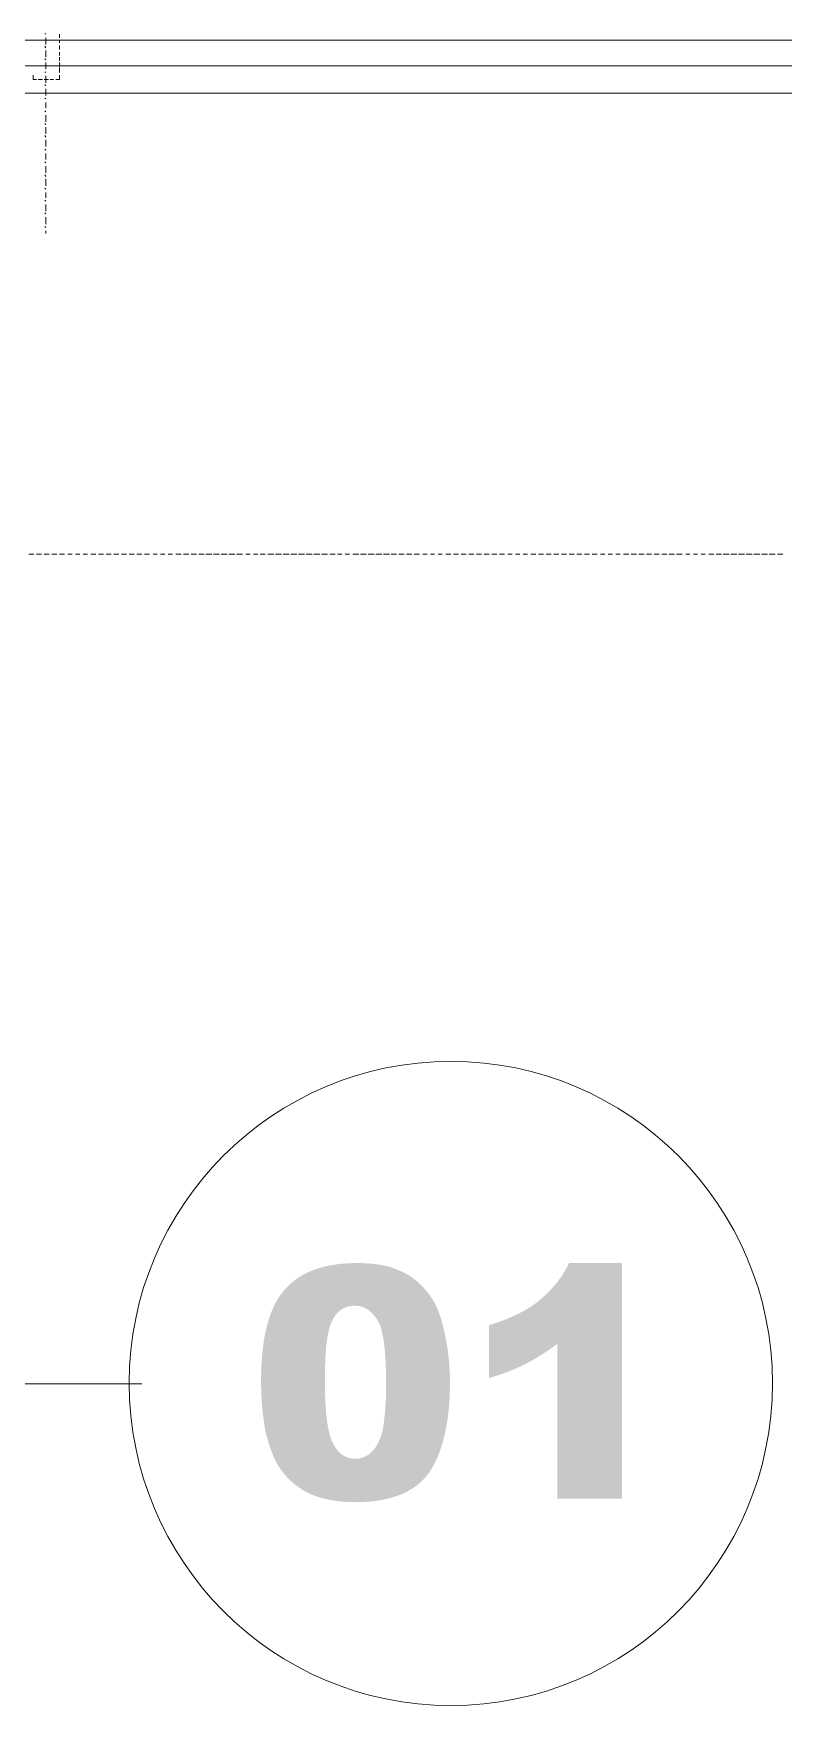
# Model space of a CAD drawing. Header units: millimetres. Extents: x 2928 to 3112, y 1220 to 1280.
# Drawn here: x 3067.919 to 3069.377, y 1231.195 to 1234.445 of the extents above; entities that cross this region are included whole.
import ezdxf

# ---------------------------------------------------------------- set-up
doc = ezdxf.new("R2010")
doc.units = ezdxf.units.MM

msp = doc.modelspace()

# ---------------------------------------------------------------- hatches: boundary and pattern name
at = {"true_color": 0x000007}
h = msp.add_hatch(color=7, dxfattribs=at)
edge = h.paths.add_edge_path()
edge.add_spline(control_points=[(3068.36164, 1231.82316), (3068.36164, 1231.90917), (3068.37652, 1231.96871), (3068.40795, 1232.00345), (3068.40795, 1232.00345), (3068.43772, 1232.03818), (3068.48569, 1232.05472), (3068.54854, 1232.05472), (3068.54854, 1232.05472), (3068.57831, 1232.05472), (3068.60312, 1232.05141), (3068.62297, 1232.04314), (3068.62297, 1232.04314), (3068.64116, 1232.03653), (3068.6577, 1232.0266), (3068.66928, 1232.01502), (3068.66928, 1232.01502), (3068.68251, 1232.00179), (3068.69243, 1231.99021), (3068.69905, 1231.97698), (3068.69905, 1231.97698), (3068.70567, 1231.96375), (3068.71228, 1231.94721), (3068.71559, 1231.93067), (3068.71559, 1231.93067), (3068.72386, 1231.89759), (3068.72882, 1231.8612), (3068.72882, 1231.82481), (3068.72882, 1231.82481), (3068.72882, 1231.74377), (3068.71394, 1231.68423), (3068.68747, 1231.64618), (3068.68747, 1231.64618), (3068.65936, 1231.60814), (3068.61139, 1231.58995), (3068.54523, 1231.58995), (3068.54523, 1231.58995), (3068.50719, 1231.58995), (3068.47576, 1231.59656), (3068.45261, 1231.60814), (3068.45261, 1231.60814), (3068.42945, 1231.61972), (3068.4096, 1231.63791), (3068.39472, 1231.66107), (3068.39472, 1231.66107), (3068.38479, 1231.67761), (3068.37652, 1231.70077), (3068.36991, 1231.72888), (3068.36991, 1231.72888), (3068.36495, 1231.757), (3068.36164, 1231.78843), (3068.36164, 1231.82316)], knot_values=[0, 0, 0, 0, 0.0192308, 0.0192308, 0.0192308, 0.0192308, 0.0384615, 0.0384615, 0.0384615, 0.0384615, 0.0576923, 0.0576923, 0.0576923, 0.0576923, 0.0769231, 0.0769231, 0.0769231, 0.0769231, 0.0961538, 0.0961538, 0.0961538, 0.0961538, 0.1153846, 0.1153846, 0.1153846, 0.1153846, 0.1346154, 0.1346154, 0.1346154, 0.1346154, 0.1538462, 0.1538462, 0.1538462, 0.1538462, 0.1730769, 0.1730769, 0.1730769, 0.1730769, 0.1923077, 0.1923077, 0.1923077, 0.1923077, 0.2115385, 0.2115385, 0.2115385, 0.2115385, 0.2307692, 0.2307692, 0.2307692, 0.2307692, 1, 1, 1, 1], degree=3, periodic=0)
edge = h.paths.add_edge_path()
edge.add_spline(control_points=[(3068.48569, 1231.82316), (3068.48569, 1231.76693), (3068.49065, 1231.72723), (3068.50057, 1231.70573), (3068.50057, 1231.70573), (3068.5105, 1231.68588), (3068.52538, 1231.6743), (3068.54358, 1231.6743), (3068.54358, 1231.6743), (3068.55681, 1231.6743), (3068.56839, 1231.67926), (3068.57666, 1231.68753), (3068.57666, 1231.68753), (3068.58658, 1231.69746), (3068.5932, 1231.71069), (3068.59816, 1231.73054), (3068.59816, 1231.73054), (3068.60147, 1231.75039), (3068.60477, 1231.78016), (3068.60477, 1231.81985), (3068.60477, 1231.81985), (3068.60477, 1231.8794), (3068.59981, 1231.92075), (3068.58989, 1231.94059), (3068.58989, 1231.94059), (3068.57831, 1231.96044), (3068.56342, 1231.97202), (3068.54358, 1231.97202), (3068.54358, 1231.97202), (3068.52373, 1231.97202), (3068.50719, 1231.96044), (3068.49892, 1231.94059), (3068.49892, 1231.94059), (3068.48899, 1231.91909), (3068.48569, 1231.88105), (3068.48569, 1231.82316)], knot_values=[0, 0, 0, 0, 0.0277778, 0.0277778, 0.0277778, 0.0277778, 0.0555556, 0.0555556, 0.0555556, 0.0555556, 0.0833333, 0.0833333, 0.0833333, 0.0833333, 0.1111111, 0.1111111, 0.1111111, 0.1111111, 0.1388889, 0.1388889, 0.1388889, 0.1388889, 0.1666667, 0.1666667, 0.1666667, 0.1666667, 0.1944444, 0.1944444, 0.1944444, 0.1944444, 0.2222222, 0.2222222, 0.2222222, 0.2222222, 1, 1, 1, 1], degree=3, periodic=0)
edge = h.paths.add_edge_path()
edge.add_line((3069.06293, 1232.05472), (3069.06293, 1231.59656))
edge.add_line((3069.06293, 1231.59656), (3068.93723, 1231.59656))
edge.add_line((3068.93723, 1231.59656), (3068.93723, 1231.89759))
edge.add_spline(control_points=[(3068.93723, 1231.89759), (3068.91572, 1231.88105), (3068.89588, 1231.86947), (3068.87768, 1231.85955), (3068.87768, 1231.85955), (3068.85783, 1231.84962), (3068.83468, 1231.8397), (3068.80491, 1231.83143)], knot_values=[0, 0, 0, 0, 0.125, 0.125, 0.125, 0.125, 1, 1, 1, 1], degree=3, periodic=0)
edge.add_line((3068.80491, 1231.83143), (3068.80491, 1231.93398))
edge.add_spline(control_points=[(3068.80491, 1231.93398), (3068.84791, 1231.94721), (3068.88099, 1231.96375), (3068.90415, 1231.9836), (3068.90415, 1231.9836), (3068.9273, 1232.00345), (3068.94715, 1232.0266), (3068.96038, 1232.05472)], knot_values=[0, 0, 0, 0, 0.125, 0.125, 0.125, 0.125, 1, 1, 1, 1], degree=3, periodic=0)
edge.add_line((3068.96038, 1232.05472), (3069.06293, 1232.05472))

# ---------------------------------------------------------------- linework, layer by layer
at = {"color": 7, "linetype": 'Continuous', "lineweight": 9, "true_color": 0x000007}
msp.add_lwpolyline([(3097.80098, 1234.4315), (3057.2948, 1234.4315), (3057.2948, 1234.4315)], dxfattribs=at)
at = {"color": 252, "linetype": 'Continuous', "lineweight": 13, "true_color": 0x989898}
for points in [[(3067.94318, 1234.44308), (3067.94152, 1234.44473), (3067.94152, 1234.44473)], [(3067.94318, 1234.41661), (3067.94152, 1234.41992), (3067.94152, 1234.41992)], [(3067.94318, 1234.42323), (3067.94318, 1234.43646), (3067.94318, 1234.43646)], [(3067.96964, 1234.43646), (3067.96964, 1234.44308), (3067.96964, 1234.44308)], [(3067.96964, 1234.42654), (3067.96964, 1234.4315), (3067.96964, 1234.4315)], [(3067.96964, 1234.41331), (3067.96964, 1234.42158), (3067.96964, 1234.42158)], [(3067.94318, 1234.39346), (3067.94152, 1234.39511), (3067.94152, 1234.39511)], [(3067.94318, 1234.39842), (3067.94318, 1234.41165), (3067.94318, 1234.41165)], [(3067.94318, 1234.37526), (3067.94318, 1234.3885), (3067.94318, 1234.3885)], [(3067.96964, 1234.40173), (3067.96964, 1234.40834), (3067.96964, 1234.40834)], [(3067.96964, 1234.3918), (3067.96964, 1234.39842), (3067.96964, 1234.39842)], [(3067.96964, 1234.37857), (3067.96964, 1234.3885), (3067.96964, 1234.3885)], [(3067.91837, 1234.36369), (3067.91837, 1234.35542), (3067.92498, 1234.35542)], [(3067.92829, 1234.35542), (3067.93656, 1234.35542), (3067.93656, 1234.35542)], [(3067.93987, 1234.35542), (3067.94814, 1234.35542), (3067.94814, 1234.35542)], [(3067.94318, 1234.36865), (3067.94152, 1234.3703), (3067.94152, 1234.3703)], [(3067.94318, 1234.3488), (3067.94318, 1234.36203), (3067.94318, 1234.36203)], [(3067.95145, 1234.35542), (3067.95806, 1234.35542), (3067.95806, 1234.35542)], [(3067.96303, 1234.35542), (3067.96964, 1234.35542), (3067.96964, 1234.36369)], [(3067.96964, 1234.36865), (3067.96964, 1234.37692), (3067.96964, 1234.37692)], [(3067.94318, 1234.34384), (3067.94152, 1234.34549), (3067.94152, 1234.34549)], [(3067.94318, 1234.31738), (3067.94152, 1234.31903), (3067.94152, 1234.31903)], [(3067.94318, 1234.32399), (3067.94318, 1234.33722), (3067.94318, 1234.33722)], [(3067.94318, 1234.29257), (3067.94152, 1234.29422), (3067.94152, 1234.29422)], [(3067.94318, 1234.29918), (3067.94318, 1234.31076), (3067.94318, 1234.31076)], [(3067.94318, 1234.27272), (3067.94318, 1234.28595), (3067.94318, 1234.28595)], [(3067.94318, 1234.26776), (3067.94152, 1234.26941), (3067.94152, 1234.26941)], [(3067.94318, 1234.24956), (3067.94318, 1234.26279), (3067.94318, 1234.26279)], [(3067.94318, 1234.24295), (3067.94152, 1234.24625), (3067.94152, 1234.24625)], [(3067.94318, 1234.22475), (3067.94318, 1234.23798), (3067.94318, 1234.23798)], [(3067.94318, 1234.21814), (3067.94152, 1234.21979), (3067.94152, 1234.21979)], [(3067.94318, 1234.19333), (3067.94152, 1234.19498), (3067.94152, 1234.19498)], [(3067.94318, 1234.19994), (3067.94318, 1234.21152), (3067.94318, 1234.21152)], [(3067.94318, 1234.16686), (3067.94152, 1234.17017), (3067.94152, 1234.17017)], [(3067.94318, 1234.17348), (3067.94318, 1234.18671), (3067.94318, 1234.18671)], [(3067.94318, 1234.14867), (3067.94318, 1234.1619), (3067.94318, 1234.1619)], [(3067.94318, 1234.14205), (3067.94152, 1234.14371), (3067.94152, 1234.14371)], [(3067.94318, 1234.12551), (3067.94318, 1234.13544), (3067.94318, 1234.13544)], [(3067.94318, 1234.1189), (3067.94152, 1234.12055), (3067.94152, 1234.12055)], [(3067.94318, 1234.09409), (3067.94152, 1234.09574), (3067.94152, 1234.09574)], [(3067.94318, 1234.09905), (3067.94318, 1234.11228), (3067.94318, 1234.11228)], [(3067.94318, 1234.06762), (3067.94152, 1234.06928), (3067.94152, 1234.06928)], [(3067.94318, 1234.07424), (3067.94318, 1234.08747), (3067.94318, 1234.08747)], [(3067.94318, 1234.05605), (3067.94318, 1234.06101), (3067.94318, 1234.06101)], [(3067.92002, 1233.43249), (3067.9101, 1233.43249), (3067.9101, 1233.43249)], [(3067.93491, 1233.43249), (3067.92498, 1233.43249), (3067.92498, 1233.43249)], [(3067.94979, 1233.43249), (3067.93987, 1233.43249), (3067.93987, 1233.43249)], [(3067.96468, 1233.43249), (3067.95476, 1233.43249), (3067.95476, 1233.43249)], [(3067.97957, 1233.43249), (3067.96964, 1233.43249), (3067.96964, 1233.43249)], [(3067.99445, 1233.43249), (3067.98618, 1233.43249), (3067.98618, 1233.43249)], [(3068.00934, 1233.43249), (3068.00107, 1233.43249), (3068.00107, 1233.43249)], [(3068.02422, 1233.43249), (3068.01595, 1233.43249), (3068.01595, 1233.43249)], [(3068.04076, 1233.43249), (3068.03084, 1233.43249), (3068.03084, 1233.43249)], [(3068.05565, 1233.43249), (3068.04573, 1233.43249), (3068.04573, 1233.43249)], [(3068.07054, 1233.43249), (3068.06061, 1233.43249), (3068.06061, 1233.43249)], [(3068.08542, 1233.43249), (3068.0755, 1233.43249), (3068.0755, 1233.43249)], [(3068.10031, 1233.43249), (3068.09038, 1233.43249), (3068.09038, 1233.43249)], [(3068.11519, 1233.43249), (3068.10527, 1233.43249), (3068.10527, 1233.43249)], [(3068.13008, 1233.43249), (3068.12015, 1233.43249), (3068.12015, 1233.43249)], [(3068.14496, 1233.43249), (3068.13504, 1233.43249), (3068.13504, 1233.43249)], [(3068.15985, 1233.43249), (3068.15158, 1233.43249), (3068.15158, 1233.43249)], [(3068.17474, 1233.43249), (3068.16647, 1233.43249), (3068.16647, 1233.43249)], [(3068.18962, 1233.43249), (3068.18135, 1233.43249), (3068.18135, 1233.43249)], [(3068.20616, 1233.43249), (3068.19624, 1233.43249), (3068.19624, 1233.43249)], [(3068.22105, 1233.43249), (3068.21112, 1233.43249), (3068.21112, 1233.43249)], [(3068.23593, 1233.43249), (3068.22601, 1233.43249), (3068.22601, 1233.43249)], [(3068.25082, 1233.43249), (3068.2409, 1233.43249), (3068.2409, 1233.43249)], [(3068.26571, 1233.43249), (3068.25413, 1233.43249), (3068.25413, 1233.43249)], [(3068.28059, 1233.43249), (3068.26901, 1233.43249), (3068.26901, 1233.43249)], [(3068.29548, 1233.43249), (3068.2839, 1233.43249), (3068.2839, 1233.43249)], [(3068.31036, 1233.43249), (3068.29879, 1233.43249), (3068.29879, 1233.43249)], [(3068.32525, 1233.43249), (3068.31367, 1233.43249), (3068.31367, 1233.43249)], [(3068.34014, 1233.43249), (3068.33187, 1233.43249), (3068.33187, 1233.43249)], [(3068.35502, 1233.43249), (3068.34675, 1233.43249), (3068.34675, 1233.43249)], [(3068.36991, 1233.43249), (3068.35998, 1233.43249), (3068.35998, 1233.43249)], [(3068.38645, 1233.43249), (3068.37487, 1233.43249), (3068.37487, 1233.43249)], [(3068.40133, 1233.43249), (3068.38975, 1233.43249), (3068.38975, 1233.43249)], [(3068.41622, 1233.43249), (3068.40464, 1233.43249), (3068.40464, 1233.43249)], [(3068.4311, 1233.43249), (3068.41953, 1233.43249), (3068.41953, 1233.43249)], [(3068.44599, 1233.43249), (3068.43441, 1233.43249), (3068.43441, 1233.43249)], [(3068.46088, 1233.43249), (3068.4493, 1233.43249), (3068.4493, 1233.43249)], [(3068.47576, 1233.43249), (3068.46418, 1233.43249), (3068.46418, 1233.43249)], [(3068.49065, 1233.43249), (3068.47907, 1233.43249), (3068.47907, 1233.43249)], [(3068.50553, 1233.43249), (3068.49561, 1233.43249), (3068.49561, 1233.43249)], [(3068.51877, 1233.43249), (3068.5105, 1233.43249), (3068.5105, 1233.43249)], [(3068.53365, 1233.43249), (3068.52538, 1233.43249), (3068.52538, 1233.43249)], [(3068.55185, 1233.43249), (3068.54027, 1233.43249), (3068.54027, 1233.43249)], [(3068.56673, 1233.43249), (3068.55515, 1233.43249), (3068.55515, 1233.43249)], [(3068.58162, 1233.43249), (3068.57004, 1233.43249), (3068.57004, 1233.43249)], [(3068.5965, 1233.43249), (3068.58493, 1233.43249), (3068.58493, 1233.43249)], [(3068.61139, 1233.43249), (3068.59981, 1233.43249), (3068.59981, 1233.43249)], [(3068.62462, 1233.43249), (3068.6147, 1233.43249), (3068.6147, 1233.43249)], [(3068.63951, 1233.43249), (3068.62958, 1233.43249), (3068.62958, 1233.43249)], [(3068.65439, 1233.43249), (3068.64447, 1233.43249), (3068.64447, 1233.43249)], [(3068.66928, 1233.43249), (3068.65936, 1233.43249), (3068.65936, 1233.43249)], [(3068.68416, 1233.43249), (3068.67589, 1233.43249), (3068.67589, 1233.43249)], [(3068.69905, 1233.43249), (3068.69078, 1233.43249), (3068.69078, 1233.43249)], [(3068.71394, 1233.43249), (3068.70567, 1233.43249), (3068.70567, 1233.43249)], [(3068.73048, 1233.43249), (3068.72055, 1233.43249), (3068.72055, 1233.43249)], [(3068.74536, 1233.43249), (3068.73544, 1233.43249), (3068.73544, 1233.43249)], [(3068.76025, 1233.43249), (3068.75032, 1233.43249), (3068.75032, 1233.43249)], [(3068.77513, 1233.43249), (3068.76521, 1233.43249), (3068.76521, 1233.43249)], [(3068.79002, 1233.43249), (3068.7801, 1233.43249), (3068.7801, 1233.43249)], [(3068.80491, 1233.43249), (3068.79498, 1233.43249), (3068.79498, 1233.43249)], [(3068.81979, 1233.43249), (3068.80987, 1233.43249), (3068.80987, 1233.43249)], [(3068.83468, 1233.43249), (3068.82475, 1233.43249), (3068.82475, 1233.43249)], [(3068.84956, 1233.43249), (3068.84129, 1233.43249), (3068.84129, 1233.43249)], [(3068.86445, 1233.43249), (3068.85618, 1233.43249), (3068.85618, 1233.43249)], [(3068.87934, 1233.43249), (3068.87107, 1233.43249), (3068.87107, 1233.43249)], [(3068.89588, 1233.43249), (3068.88595, 1233.43249), (3068.88595, 1233.43249)], [(3068.91076, 1233.43249), (3068.90084, 1233.43249), (3068.90084, 1233.43249)], [(3068.92565, 1233.43249), (3068.91572, 1233.43249), (3068.91572, 1233.43249)], [(3068.94053, 1233.43249), (3068.93061, 1233.43249), (3068.93061, 1233.43249)], [(3068.95542, 1233.43249), (3068.9455, 1233.43249), (3068.9455, 1233.43249)], [(3068.9703, 1233.43249), (3068.96038, 1233.43249), (3068.96038, 1233.43249)], [(3068.98519, 1233.43249), (3068.97527, 1233.43249), (3068.97527, 1233.43249)], [(3069.00008, 1233.43249), (3068.99015, 1233.43249), (3068.99015, 1233.43249)], [(3069.01496, 1233.43249), (3069.00504, 1233.43249), (3069.00504, 1233.43249)], [(3069.02985, 1233.43249), (3069.02158, 1233.43249), (3069.02158, 1233.43249)], [(3069.04473, 1233.43249), (3069.03646, 1233.43249), (3069.03646, 1233.43249)], [(3069.05962, 1233.43249), (3069.05135, 1233.43249), (3069.05135, 1233.43249)], [(3069.07616, 1233.43249), (3069.06624, 1233.43249), (3069.06624, 1233.43249)], [(3069.09105, 1233.43249), (3069.08112, 1233.43249), (3069.08112, 1233.43249)], [(3069.10593, 1233.43249), (3069.09601, 1233.43249), (3069.09601, 1233.43249)], [(3069.12082, 1233.43249), (3069.11089, 1233.43249), (3069.11089, 1233.43249)], [(3069.1357, 1233.43249), (3069.12578, 1233.43249), (3069.12578, 1233.43249)], [(3069.15059, 1233.43249), (3069.14067, 1233.43249), (3069.14067, 1233.43249)], [(3069.16548, 1233.43249), (3069.1539, 1233.43249), (3069.1539, 1233.43249)], [(3069.18036, 1233.43249), (3069.16878, 1233.43249), (3069.16878, 1233.43249)], [(3069.19525, 1233.43249), (3069.18698, 1233.43249), (3069.18698, 1233.43249)], [(3069.21013, 1233.43249), (3069.20186, 1233.43249), (3069.20186, 1233.43249)], [(3069.22502, 1233.43249), (3069.21675, 1233.43249), (3069.21675, 1233.43249)], [(3069.24156, 1233.43249), (3069.23163, 1233.43249), (3069.23163, 1233.43249)], [(3069.25644, 1233.43249), (3069.24652, 1233.43249), (3069.24652, 1233.43249)], [(3069.27133, 1233.43249), (3069.25975, 1233.43249), (3069.25975, 1233.43249)], [(3069.28622, 1233.43249), (3069.27464, 1233.43249), (3069.27464, 1233.43249)], [(3069.3011, 1233.43249), (3069.28952, 1233.43249), (3069.28952, 1233.43249)], [(3069.31599, 1233.43249), (3069.30441, 1233.43249), (3069.30441, 1233.43249)], [(3069.33087, 1233.43249), (3069.3193, 1233.43249), (3069.3193, 1233.43249)], [(3069.34576, 1233.43249), (3069.33418, 1233.43249), (3069.33418, 1233.43249)], [(3069.36065, 1233.43249), (3069.34907, 1233.43249), (3069.34907, 1233.43249)], [(3069.37553, 1233.43249), (3069.36561, 1233.43249), (3069.36561, 1233.43249)]]:
    msp.add_lwpolyline(points, dxfattribs=at)
at = {"color": 252, "linetype": 'Continuous', "lineweight": 5, "true_color": 0x989898}
for points in [[(3057.2948, 1234.38188), (3097.80098, 1234.38188), (3097.80098, 1234.38188)], [(3056.81845, 1234.32895), (3098.20124, 1234.32895), (3098.20124, 1234.32895)]]:
    msp.add_lwpolyline(points, dxfattribs=at)
at = {"color": 7, "linetype": 'Continuous', "lineweight": 20, "true_color": 0x000007}
msp.add_lwpolyline([(3067.4354, 1231.81985), (3068.13008, 1231.81985), (3068.13008, 1231.81985)], dxfattribs=at)
msp.add_open_spline([(3069.35568, 1231.82151), (3069.35568, 1232.16554), (3069.07616, 1232.44671), (3068.73048, 1232.44671), (3068.73048, 1232.44671), (3068.38479, 1232.44671), (3068.10527, 1232.16554), (3068.10527, 1231.82151), (3068.10527, 1231.82151), (3068.10527, 1231.47582), (3068.38479, 1231.19465), (3068.73048, 1231.19465), (3068.73048, 1231.19465), (3069.07616, 1231.19465), (3069.35568, 1231.47582), (3069.35568, 1231.82151)], degree=3, knots=[0, 0, 0, 0, 0.0625, 0.0625, 0.0625, 0.062501, 0.125, 0.125, 0.125, 0.125001, 0.1875, 0.1875, 0.1875, 0.187501, 1, 1, 1, 1], dxfattribs=at)

doc.saveas('drawing.dxf')
